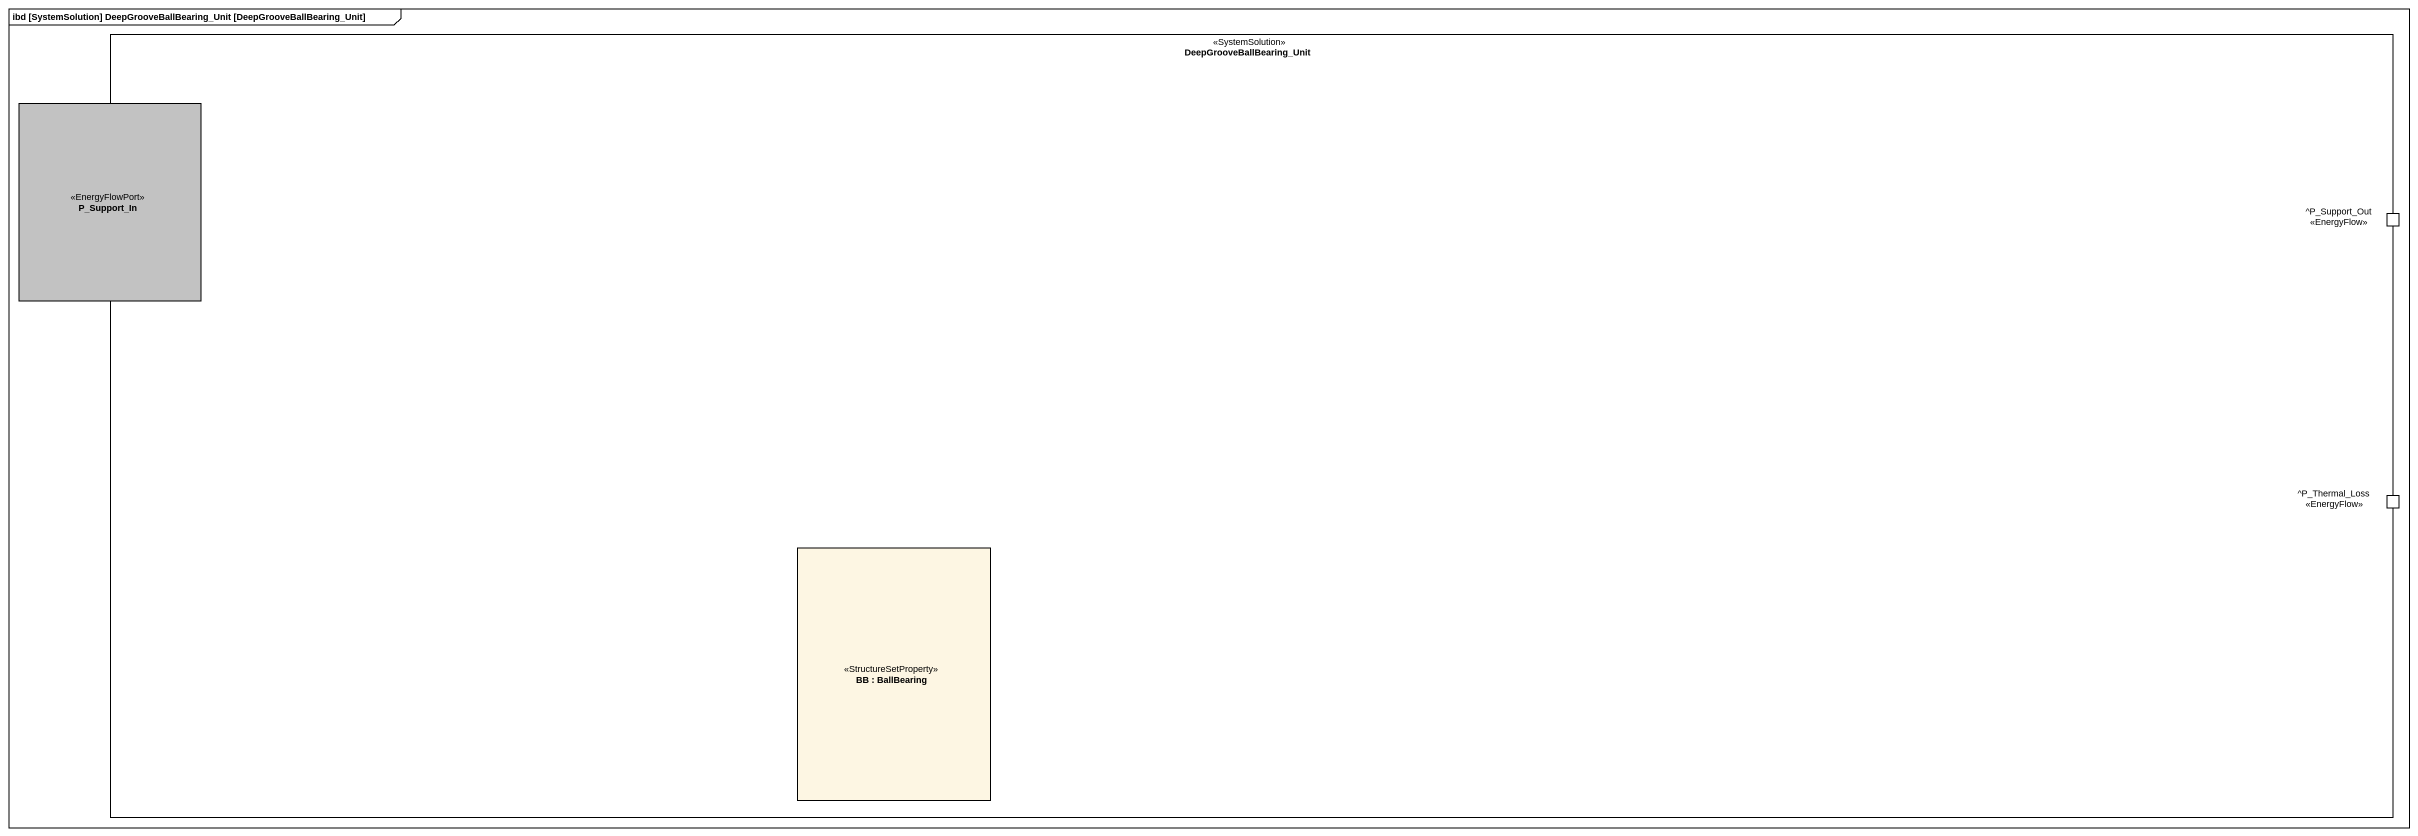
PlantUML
@startuml
mainframe ibd [SystemSolution] DeepGrooveBallBearing_Unit [DeepGrooveBallBearing_Unit]
rectangle DeepGrooveBallBearing_Unit <<SystemSolution>> {
  rectangle P_Support_In <<EnergyFlowPort>> #C2C2C2
  port "^P_Support_Out <<EnergyFlow>>" as P_Support_Out_EnergyFlow
  port "^P_Thermal_Loss <<EnergyFlow>>" as P_Thermal_Loss_EnergyFlow
  rectangle "BB : BallBearing" as BB <<StructureSetProperty>>
}
@enduml
